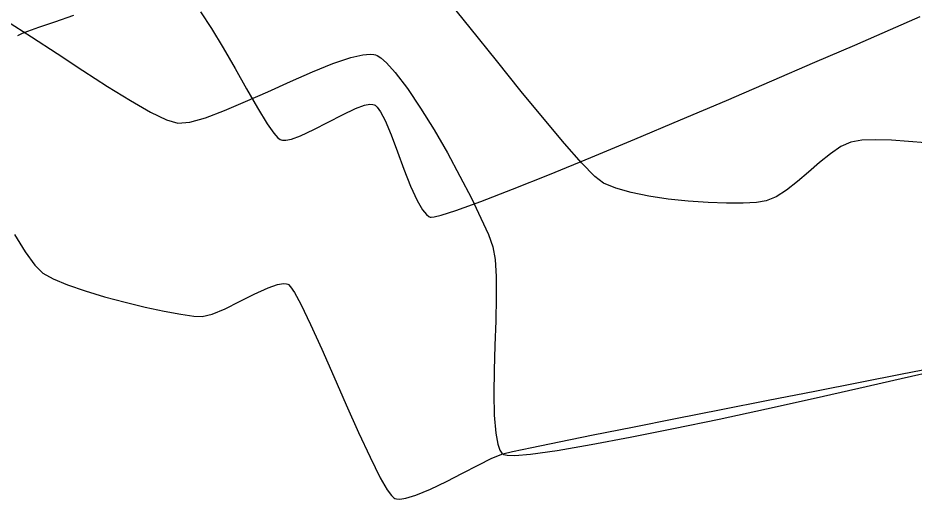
# Model space of a CAD drawing. Header units: metres. Extents: x 708868 to 711043, y 5411316 to 5413138.
# Drawn here: x 709236 to 709292.2, y 5411951.9 to 5411982 of the extents above; entities that cross this region are included whole.
import ezdxf

# ---------------------------------------------------------------- set-up
doc = ezdxf.new("R2010")
doc.units = ezdxf.units.M
for name, color, linetype in [('Rionegro 2010_Contours', 7, 'Continuous'), ('Rionegro 2014_Contours', 7, 'Continuous'), ('Rionegro 2018_Contours', 7, 'Continuous')]:
    doc.layers.add(name, color=color, linetype=linetype)

msp = doc.modelspace()

# ---------------------------------------------------------------- linework, layer by layer
at = {"layer": 'Rionegro 2010_Contours'}
for points in [[(709247.468, 5411982.418, 229), (709248.163, 5411981.384, 229), (709248.894, 5411980.173, 229), (709249.633, 5411978.878, 229), (709250.354, 5411977.592, 229), (709251.03, 5411976.408, 229), (709251.635, 5411975.419, 229), (709252.049, 5411974.831, 229), (709252.31, 5411974.54, 229), (709252.457, 5411974.428, 229), (709252.522, 5411974.399, 229), (709252.605, 5411974.381, 229), (709252.799, 5411974.378, 229), (709253.156, 5411974.448, 229), (709253.732, 5411974.658, 229), (709254.563, 5411975.051, 229), (709255.457, 5411975.518, 229), (709256.347, 5411975.983, 229), (709257.167, 5411976.37, 229), (709257.728, 5411976.571, 229), (709258.072, 5411976.634, 229), (709258.255, 5411976.625, 229), (709258.332, 5411976.603, 229), (709258.396, 5411976.569, 229), (709258.528, 5411976.454, 229), (709258.734, 5411976.17, 229), (709259.022, 5411975.617, 229), (709259.401, 5411974.714, 229), (709259.796, 5411973.665, 229), (709260.203, 5411972.566, 229), (709260.616, 5411971.511, 229), (709261.031, 5411970.597, 229), (709261.362, 5411970.031, 229), (709261.607, 5411969.735, 229), (709261.768, 5411969.61, 229), (709261.848, 5411969.572, 229), (709261.903, 5411969.562, 229), (709262.088, 5411969.578, 229), (709262.542, 5411969.685, 229), (709263.452, 5411969.974, 229), (709265.025, 5411970.542, 229), (709267.008, 5411971.308, 229), (709269.326, 5411972.237, 229), (709271.901, 5411973.294, 229), (709274.656, 5411974.443, 229), (709277.514, 5411975.65, 229), (709280.398, 5411976.879, 229), (709283.232, 5411978.095, 229), (709285.937, 5411979.263, 229), (709288.438, 5411980.348, 229), (709290.657, 5411981.315, 229), (709292.517, 5411982.128, 229)], [(709236.024, 5411980.944, 229), (709236.316, 5411981.08, 229), (709236.647, 5411981.205, 229), (709237.348, 5411981.46, 229), (709238.336, 5411981.807, 229), (709239.527, 5411982.207, 229)], [(709235.823, 5411968.473, 228), (709236.493, 5411967.396, 228), (709237.089, 5411966.566, 228), (709237.59, 5411966.06, 228), (709238.235, 5411965.698, 228), (709239.141, 5411965.323, 228), (709240.241, 5411964.946, 228), (709241.465, 5411964.58, 228), (709242.744, 5411964.239, 228), (709244.011, 5411963.935, 228), (709245.196, 5411963.68, 228), (709246.231, 5411963.487, 228), (709247.047, 5411963.369, 228), (709247.576, 5411963.338, 228), (709248.206, 5411963.487, 228), (709249.012, 5411963.827, 228), (709249.913, 5411964.27, 228), (709250.834, 5411964.732, 228), (709251.695, 5411965.127, 228), (709252.289, 5411965.336, 228), (709252.654, 5411965.402, 228), (709252.848, 5411965.392, 228), (709252.929, 5411965.369, 228), (709252.981, 5411965.338, 228), (709253.106, 5411965.207, 228), (709253.344, 5411964.849, 228), (709253.745, 5411964.108, 228), (709254.355, 5411962.838, 228), (709255.054, 5411961.289, 228), (709255.81, 5411959.572, 228), (709256.588, 5411957.798, 228), (709257.355, 5411956.078, 228), (709258.078, 5411954.521, 228), (709258.722, 5411953.24, 228), (709259.159, 5411952.488, 228), (709259.429, 5411952.12, 228), (709259.578, 5411951.981, 228), (709259.642, 5411951.946, 228), (709259.731, 5411951.921, 228), (709259.94, 5411951.903, 228), (709260.325, 5411951.953, 228), (709260.949, 5411952.139, 228), (709261.86, 5411952.52, 228), (709262.857, 5411953.005, 228), (709263.873, 5411953.532, 228), (709264.845, 5411954.037, 228), (709265.708, 5411954.456, 228), (709266.396, 5411954.727, 228), (709267.009, 5411954.875, 228), (709268.213, 5411955.134, 228), (709269.921, 5411955.487, 228), (709272.047, 5411955.918, 228), (709274.504, 5411956.411, 228), (709277.208, 5411956.948, 228), (709280.071, 5411957.514, 228), (709283.008, 5411958.093, 228), (709285.933, 5411958.667, 228), (709288.759, 5411959.222, 228), (709291.4, 5411959.74, 228), (709293.771, 5411960.205, 228)]]:
    msp.add_polyline3d(points, dxfattribs=at)
at = {"layer": 'Rionegro 2014_Contours'}
msp.add_polyline3d([(709235.327, 5411981.872, 228), (709236.876, 5411980.866, 228), (709238.485, 5411979.807, 228), (709240.095, 5411978.751, 228), (709241.645, 5411977.752, 228), (709243.076, 5411976.866, 228), (709244.328, 5411976.15, 228), (709245.341, 5411975.658, 228), (709246.056, 5411975.447, 228), (709246.796, 5411975.513, 228), (709247.788, 5411975.793, 228), (709248.972, 5411976.239, 228), (709250.292, 5411976.799, 228), (709251.689, 5411977.423, 228), (709253.105, 5411978.063, 228), (709254.481, 5411978.666, 228), (709255.76, 5411979.184, 228), (709256.883, 5411979.567, 228), (709257.63, 5411979.742, 228), (709258.083, 5411979.779, 228), (709258.327, 5411979.754, 228), (709258.43, 5411979.725, 228), (709258.53, 5411979.682, 228), (709258.746, 5411979.547, 228), (709259.111, 5411979.233, 228), (709259.66, 5411978.626, 228), (709260.425, 5411977.616, 228), (709261.245, 5411976.393, 228), (709262.088, 5411975.025, 228), (709262.921, 5411973.584, 228), (709263.71, 5411972.137, 228), (709264.423, 5411970.756, 228), (709265.026, 5411969.51, 228), (709265.487, 5411968.469, 228), (709265.772, 5411967.701, 228), (709265.913, 5411966.919, 228), (709265.976, 5411965.836, 228), (709265.981, 5411964.526, 228), (709265.95, 5411963.063, 228), (709265.901, 5411961.52, 228), (709265.856, 5411959.971, 228), (709265.835, 5411958.491, 228), (709265.858, 5411957.152, 228), (709265.946, 5411956.029, 228), (709266.076, 5411955.336, 228), (709266.215, 5411954.961, 228), (709266.331, 5411954.788, 228), (709266.396, 5411954.727, 228), (709266.456, 5411954.695, 228), (709266.656, 5411954.653, 228), (709267.146, 5411954.643, 228), (709268.124, 5411954.723, 228), (709269.806, 5411954.956, 228), (709271.916, 5411955.314, 228), (709274.367, 5411955.776, 228), (709277.072, 5411956.319, 228), (709279.943, 5411956.919, 228), (709282.892, 5411957.556, 228), (709285.833, 5411958.205, 228), (709288.677, 5411958.844, 228), (709291.338, 5411959.451, 228), (709293.727, 5411960.003, 228)], dxfattribs=at)
at = {"layer": 'Rionegro 2018_Contours'}
msp.add_polyline3d([(709292.866, 5411974.219, 228), (709291.783, 5411974.309, 228), (709290.72, 5411974.382, 228), (709289.73, 5411974.414, 228), (709288.863, 5411974.381, 228), (709288.173, 5411974.257, 228), (709287.562, 5411973.98, 228), (709286.908, 5411973.539, 228), (709286.226, 5411972.99, 228), (709285.53, 5411972.388, 228), (709284.835, 5411971.791, 228), (709284.153, 5411971.252, 228), (709283.501, 5411970.829, 228), (709282.891, 5411970.576, 228), (709282.285, 5411970.48, 228), (709281.436, 5411970.432, 228), (709280.403, 5411970.43, 228), (709279.24, 5411970.475, 228), (709278.004, 5411970.565, 228), (709276.752, 5411970.7, 228), (709275.54, 5411970.88, 228), (709274.423, 5411971.104, 228), (709273.459, 5411971.372, 228), (709272.703, 5411971.683, 228), (709272.154, 5411972.12, 228), (709271.325, 5411972.974, 228), (709270.256, 5411974.186, 228), (709268.985, 5411975.696, 228), (709267.552, 5411977.444, 228), (709265.997, 5411979.37, 228), (709264.359, 5411981.415, 228), (709262.676, 5411983.517, 228)], dxfattribs=at)

doc.saveas('drawing.dxf')
